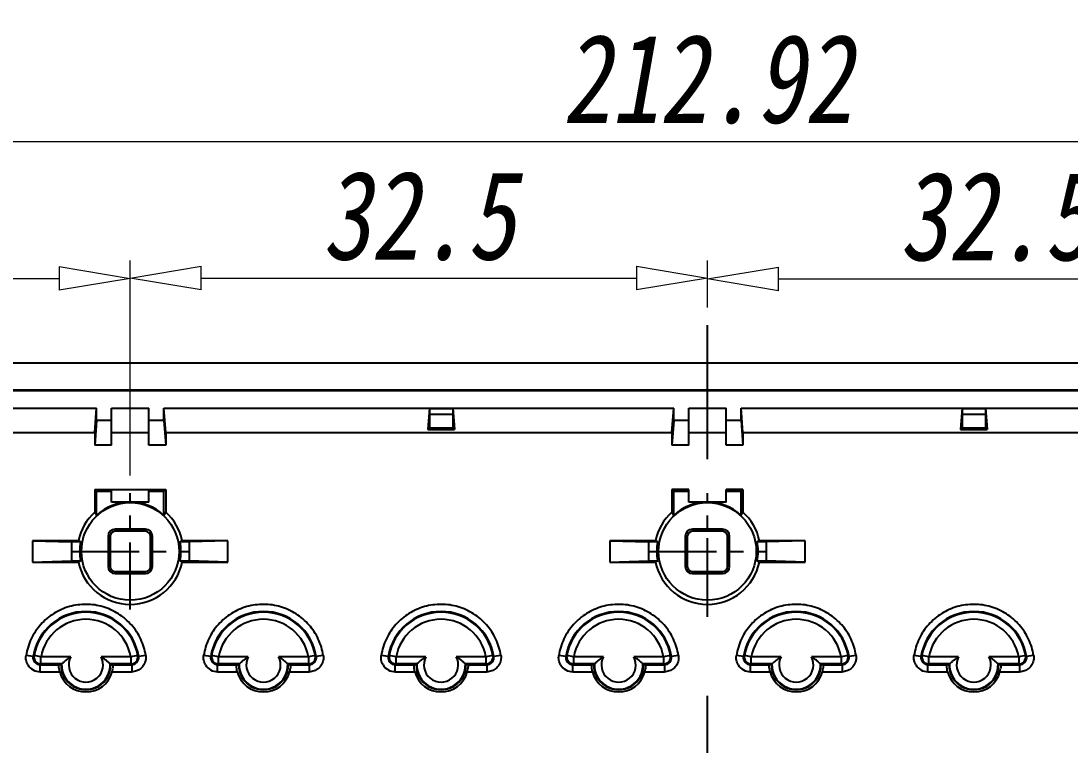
# Model space of a CAD drawing. Header units: millimetres. Extents: x 2151 to 2806, y 681 to 1136.
# Drawn here: x 2571.8 to 2630.9, y 920.1 to 960.9 of the extents above; entities that cross this region are included whole.
import ezdxf

# ---------------------------------------------------------------- set-up
doc = ezdxf.new("R2010")
doc.units = ezdxf.units.MM
doc.linetypes.add('CENTER', pattern=[50.8, 31.75, -6.35, 6.35, -6.35])
doc.layers.add('dim', color=82, linetype='Continuous', lineweight=9)
doc.styles.add('wuwei', font='SimSun.ttf', dxfattribs={"width": 0.8, "oblique": 10})
doc.dimstyles.new('wuwei', dxfattribs={"dimscale": 2, "dimtxt": 2.5, "dimasz": 1.5, "dimexe": 0.3, "dimexo": 0.3, "dimgap": 0.5, "dimtad": 1, "dimdsep": 46, "dimtxsty": 'wuwei', "dimblk": 'CLOSEDBLANK', "dimcen": 0, "dimclrd": 42, "dimclre": 40, "dimclrt": 74, "dimazin": 2, "dimtfac": 1, "dimtofl": 0, "dimtmove": 0, "dimatfit": 3, "dimfxl": 1, "dimlwd": 5, "dimlwe": 5, "dimarcsym": 0})

# ---------------------------------------------------------------- blocks, each defined once
blk = doc.blocks.new('_ClosedBlank')
at = {"color": 0, "linetype": 'ByBlock', "lineweight": -2}
for p, q in [((-1, 0.167), (0, 0)), ((-1, 0.167), (-1, -0.167)), ((0, 0), (-1, -0.167))]:
    blk.add_line(p, q, dxfattribs=at)
blk = doc.blocks.new('*D3')
at = {"layer": 'Defpoints', "color": 0}
for p in [(2716.921, 954.081), (2504.004, 929.56), (2716.921, 929.56)]:
    blk.add_point(p, dxfattribs=at)
at = {"layer": 'dim', "color": 40, "lineweight": 5}
for p, q in [((2504.004, 930.559), (2504.004, 955.08)), ((2716.921, 930.559), (2716.921, 955.08))]:
    blk.add_line(p, q, dxfattribs=at)
at = {"layer": 'dim', "color": 42, "lineweight": 5}
blk.add_line((2508.004, 954.081), (2712.921, 954.081), dxfattribs=at)
at = {"layer": 'dim', "color": 42, "lineweight": 5, "xscale": 4, "yscale": 4, "zscale": 4, "rotation": 180}
blk.add_blockref('_ClosedBlank', (2504.004, 954.081), dxfattribs=at)
at = {"layer": 'dim', "color": 42, "lineweight": 5, "xscale": 4, "yscale": 4, "zscale": 4}
blk.add_blockref('_ClosedBlank', (2716.921, 954.081), dxfattribs=at)
at = {"layer": 'dim', "color": 74, "insert": (2610.463, 957.58), "char_height": 5, "attachment_point": 5, "style": 'wuwei'}
blk.add_mtext('212.92', dxfattribs=at)
blk = doc.blocks.new('*D5')
at = {"layer": 'Defpoints', "color": 0}
for p in [(2577.963, 946.366), (2577.963, 934.468), (2512.463, 933.878)]:
    blk.add_point(p, dxfattribs=at)
at = {"layer": 'dim', "color": 40, "lineweight": 5}
for p, q in [((2512.463, 934.877), (2512.463, 947.366)), ((2577.963, 935.468), (2577.963, 947.366))]:
    blk.add_line(p, q, dxfattribs=at)
at = {"layer": 'dim', "color": 42, "lineweight": 5}
blk.add_line((2516.463, 946.366), (2573.963, 946.366), dxfattribs=at)
at = {"layer": 'dim', "color": 42, "lineweight": 5, "xscale": 4, "yscale": 4, "zscale": 4, "rotation": 180}
blk.add_blockref('_ClosedBlank', (2512.463, 946.366), dxfattribs=at)
at = {"layer": 'dim', "color": 42, "lineweight": 5, "xscale": 4, "yscale": 4, "zscale": 4}
blk.add_blockref('_ClosedBlank', (2577.963, 946.366), dxfattribs=at)
at = {"layer": 'dim', "color": 74, "insert": (2545.213, 949.866), "char_height": 5, "attachment_point": 5, "style": 'wuwei'}
blk.add_mtext('65.5', dxfattribs=at)
blk = doc.blocks.new('*D6')
at = {"layer": 'Defpoints', "color": 0}
for p in [(2610.463, 946.38), (2610.463, 943.723), (2577.963, 934.273)]:
    blk.add_point(p, dxfattribs=at)
at = {"layer": 'dim', "color": 40, "lineweight": 5}
for p, q in [((2577.963, 935.272), (2577.963, 947.38)), ((2610.463, 944.723), (2610.463, 947.38))]:
    blk.add_line(p, q, dxfattribs=at)
at = {"layer": 'dim', "color": 42, "lineweight": 5}
blk.add_line((2581.963, 946.38), (2606.463, 946.38), dxfattribs=at)
at = {"layer": 'dim', "color": 42, "lineweight": 5, "xscale": 4, "yscale": 4, "zscale": 4, "rotation": 180}
blk.add_blockref('_ClosedBlank', (2577.963, 946.38), dxfattribs=at)
at = {"layer": 'dim', "color": 42, "lineweight": 5, "xscale": 4, "yscale": 4, "zscale": 4}
blk.add_blockref('_ClosedBlank', (2610.463, 946.38), dxfattribs=at)
at = {"layer": 'dim', "color": 74, "insert": (2594.213, 949.88), "char_height": 5, "attachment_point": 5, "style": 'wuwei'}
blk.add_mtext('32.5', dxfattribs=at)
blk = doc.blocks.new('*D7')
at = {"layer": 'Defpoints', "color": 0}
for p in [(2642.963, 946.338), (2610.463, 943.723), (2642.963, 934.468)]:
    blk.add_point(p, dxfattribs=at)
at = {"layer": 'dim', "color": 40, "lineweight": 5}
for p, q in [((2610.463, 944.723), (2610.463, 947.338)), ((2642.963, 935.468), (2642.963, 947.338))]:
    blk.add_line(p, q, dxfattribs=at)
at = {"layer": 'dim', "color": 42, "lineweight": 5}
blk.add_line((2614.463, 946.338), (2638.963, 946.338), dxfattribs=at)
at = {"layer": 'dim', "color": 42, "lineweight": 5, "xscale": 4, "yscale": 4, "zscale": 4, "rotation": 180}
blk.add_blockref('_ClosedBlank', (2610.463, 946.338), dxfattribs=at)
at = {"layer": 'dim', "color": 42, "lineweight": 5, "xscale": 4, "yscale": 4, "zscale": 4}
blk.add_blockref('_ClosedBlank', (2642.963, 946.338), dxfattribs=at)
at = {"layer": 'dim', "color": 74, "insert": (2626.713, 949.838), "char_height": 5, "attachment_point": 5, "style": 'wuwei'}
blk.add_mtext('32.5', dxfattribs=at)

msp = doc.modelspace()

# ---------------------------------------------------------------- linework, layer by layer
at = {"color": 1, "linetype": 'CENTER', "ltscale": 0.7}
msp.add_line((2610.463, 793.947), (2610.463, 943.723), dxfattribs=at)
at = {"color": 7, "linetype": 'Continuous'}
for p, q in [((2668.888, 941.596), (2513.455, 941.596)), ((2513.458, 940.094), (2666.463, 940.094)), ((2513.458, 940.054), (2666.423, 940.054)), ((2513.499, 939.054), (2576.066, 939.054)), ((2575.963, 937.68), (2576.066, 939.054)), ((2576.066, 938.354), (2576.066, 939.054)), ((2576.913, 936.98), (2576.913, 939.054)), ((2576.913, 939.054), (2579.013, 939.054)), ((2579.013, 936.98), (2579.013, 939.054)), ((2579.963, 937.68), (2579.86, 939.054)), ((2579.86, 938.354), (2579.86, 939.054)), ((2579.86, 939.054), (2608.566, 939.054)), ((2594.803, 939.054), (2594.713, 937.854)), ((2594.805, 939.01), (2594.803, 939.054)), ((2594.805, 939.01), (2594.806, 937.947)), ((2596.12, 939.01), (2594.805, 939.01)), ((2596.12, 938.694), (2594.806, 938.694)), ((2596.12, 939.01), (2596.123, 939.054)), ((2596.12, 939.01), (2596.12, 937.947)), ((2596.123, 939.054), (2596.213, 937.854)), ((2608.463, 937.68), (2608.566, 939.054)), ((2608.566, 938.354), (2608.566, 939.054)), ((2609.413, 936.98), (2609.413, 939.054)), ((2609.413, 939.054), (2611.513, 939.054)), ((2611.513, 936.98), (2611.513, 939.054)), ((2612.463, 937.68), (2612.36, 939.054)), ((2612.36, 938.354), (2612.36, 939.054)), ((2612.36, 939.054), (2641.066, 939.054)), ((2624.803, 939.054), (2624.713, 937.854)), ((2624.805, 939.01), (2624.803, 939.054)), ((2624.805, 939.01), (2624.806, 937.947)), ((2626.12, 939.01), (2624.805, 939.01)), ((2626.12, 938.694), (2624.806, 938.694)), ((2626.12, 939.01), (2626.123, 939.054)), ((2626.12, 939.01), (2626.12, 937.947)), ((2626.123, 939.054), (2626.213, 937.854)), ((2576.066, 938.354), (2575.963, 936.98)), ((2576.913, 938.354), (2576.066, 938.354)), ((2579.86, 938.354), (2579.013, 938.354)), ((2579.86, 938.354), (2579.963, 936.98)), ((2608.566, 938.354), (2608.463, 936.98)), ((2609.413, 938.354), (2608.566, 938.354)), ((2612.36, 938.354), (2611.513, 938.354)), ((2612.36, 938.354), (2612.463, 936.98)), ((2514.873, 937.68), (2575.963, 937.68)), ((2575.963, 937.68), (2575.963, 936.98)), ((2576.913, 937.68), (2579.013, 937.68)), ((2579.963, 937.68), (2579.963, 936.98)), ((2579.963, 937.68), (2608.463, 937.68)), ((2594.806, 937.947), (2594.713, 937.854)), ((2594.713, 937.854), (2596.213, 937.854)), ((2594.806, 937.947), (2596.12, 937.947)), ((2596.12, 937.947), (2596.213, 937.854)), ((2608.463, 937.68), (2608.463, 936.98)), ((2609.413, 937.68), (2611.513, 937.68)), ((2612.463, 937.68), (2612.463, 936.98)), ((2612.463, 937.68), (2640.963, 937.68)), ((2624.806, 937.947), (2624.713, 937.854)), ((2624.713, 937.854), (2626.213, 937.854)), ((2624.806, 937.947), (2626.12, 937.947)), ((2626.12, 937.947), (2626.213, 937.854)), ((2576.913, 936.98), (2575.963, 936.98)), ((2579.963, 936.98), (2579.013, 936.98)), ((2609.413, 936.98), (2608.463, 936.98)), ((2612.463, 936.98), (2611.513, 936.98)), ((2575.963, 934.468), (2575.963, 933.205)), ((2576.066, 934.365), (2575.963, 934.468)), ((2575.963, 934.468), (2579.963, 934.468)), ((2576.066, 933.02), (2576.066, 934.365)), ((2576.913, 934.365), (2576.066, 934.365)), ((2576.913, 933.768), (2576.913, 934.468)), ((2579.013, 933.768), (2579.013, 934.468)), ((2579.86, 934.365), (2579.013, 934.365)), ((2579.86, 934.365), (2579.963, 934.468)), ((2579.86, 933.02), (2579.86, 934.365)), ((2579.963, 934.468), (2579.963, 933.205)), ((2608.463, 934.468), (2608.463, 933.205)), ((2608.566, 934.365), (2608.463, 934.468)), ((2609.413, 934.468), (2608.463, 934.468)), ((2608.566, 933.02), (2608.566, 934.365)), ((2609.413, 934.365), (2608.566, 934.365)), ((2609.413, 933.768), (2609.413, 934.468)), ((2611.513, 933.768), (2611.513, 934.468)), ((2612.463, 934.468), (2611.513, 934.468)), ((2612.36, 934.365), (2611.513, 934.365)), ((2612.36, 934.365), (2612.463, 934.468)), ((2612.36, 933.02), (2612.36, 934.365)), ((2612.463, 934.468), (2612.463, 933.205)), ((2579.013, 933.768), (2576.913, 933.768)), ((2611.513, 933.768), (2609.413, 933.768)), ((2575.963, 933.205), (2576.066, 933.02)), ((2579.86, 933.02), (2579.963, 933.205)), ((2608.463, 933.205), (2608.566, 933.02)), ((2612.36, 933.02), (2612.463, 933.205)), ((2577.113, 932.241), (2577.113, 932.123)), ((2578.813, 932.241), (2577.113, 932.241)), ((2578.813, 932.241), (2578.813, 932.123)), ((2609.613, 932.241), (2609.613, 932.123)), ((2611.313, 932.241), (2609.613, 932.241)), ((2611.313, 932.241), (2611.313, 932.123)), ((2576.713, 931.841), (2576.713, 930.141)), ((2576.713, 931.841), (2576.831, 931.841)), ((2576.831, 931.841), (2576.831, 930.141)), ((2578.813, 932.123), (2577.113, 932.123)), ((2579.095, 930.141), (2579.095, 931.841)), ((2579.213, 931.841), (2579.095, 931.841)), ((2579.213, 930.141), (2579.213, 931.841)), ((2609.213, 931.841), (2609.213, 930.141)), ((2609.213, 931.841), (2609.331, 931.841)), ((2609.331, 931.841), (2609.331, 930.141)), ((2611.313, 932.123), (2609.613, 932.123)), ((2611.595, 930.141), (2611.595, 931.841)), ((2611.713, 931.841), (2611.595, 931.841)), ((2611.713, 930.141), (2611.713, 931.841)), ((2572.463, 931.591), (2572.463, 930.391)), ((2575.04, 931.591), (2572.463, 931.591)), ((2572.463, 931.591), (2574.65, 931.525)), ((2574.65, 931.525), (2574.65, 930.456)), ((2575.161, 931.525), (2574.65, 931.525)), ((2581.275, 931.525), (2580.765, 931.525)), ((2583.463, 931.591), (2580.885, 931.591)), ((2583.463, 931.591), (2581.275, 931.525)), ((2581.275, 931.525), (2581.275, 930.456)), ((2583.463, 930.391), (2583.463, 931.591)), ((2604.963, 931.591), (2604.963, 930.391)), ((2607.54, 931.591), (2604.963, 931.591)), ((2604.963, 931.591), (2607.15, 931.525)), ((2607.15, 931.525), (2607.15, 930.456)), ((2607.661, 931.525), (2607.15, 931.525)), ((2613.775, 931.525), (2613.265, 931.525)), ((2615.963, 931.591), (2613.385, 931.591)), ((2615.963, 931.591), (2613.775, 931.525)), ((2613.775, 931.525), (2613.775, 930.456)), ((2615.963, 930.391), (2615.963, 931.591)), ((2572.463, 930.391), (2574.65, 930.456)), ((2574.65, 930.456), (2575.161, 930.456)), ((2580.765, 930.456), (2581.275, 930.456)), ((2583.463, 930.391), (2581.275, 930.456)), ((2604.963, 930.391), (2607.15, 930.456)), ((2607.15, 930.456), (2607.661, 930.456)), ((2613.265, 930.456), (2613.775, 930.456)), ((2615.963, 930.391), (2613.775, 930.456)), ((2572.463, 930.391), (2575.04, 930.391)), ((2576.713, 930.141), (2576.831, 930.141)), ((2577.113, 929.741), (2577.113, 929.859)), ((2577.113, 929.859), (2578.813, 929.859)), ((2578.813, 929.741), (2578.813, 929.859)), ((2579.213, 930.141), (2579.095, 930.141)), ((2580.885, 930.391), (2583.463, 930.391)), ((2604.963, 930.391), (2607.54, 930.391)), ((2609.213, 930.141), (2609.331, 930.141)), ((2609.613, 929.741), (2609.613, 929.859)), ((2609.613, 929.859), (2611.313, 929.859)), ((2611.313, 929.741), (2611.313, 929.859)), ((2611.713, 930.141), (2611.595, 930.141)), ((2613.385, 930.391), (2615.963, 930.391)), ((2577.113, 929.741), (2578.813, 929.741)), ((2609.613, 929.741), (2611.313, 929.741)), ((2572.489, 925.072), (2572.094, 925.136)), ((2572.934, 925.052), (2572.541, 925.123)), ((2578.385, 925.123), (2577.991, 925.052)), ((2578.831, 925.136), (2578.437, 925.072)), ((2582.489, 925.072), (2582.094, 925.136)), ((2582.934, 925.052), (2582.541, 925.123)), ((2588.385, 925.123), (2587.991, 925.052)), ((2588.831, 925.136), (2588.437, 925.072)), ((2592.489, 925.072), (2592.094, 925.136)), ((2592.934, 925.052), (2592.541, 925.123)), ((2598.385, 925.123), (2597.991, 925.052)), ((2598.831, 925.136), (2598.437, 925.072)), ((2602.489, 925.072), (2602.094, 925.136)), ((2602.934, 925.052), (2602.541, 925.123)), ((2608.385, 925.123), (2607.991, 925.052)), ((2608.831, 925.136), (2608.437, 925.072)), ((2612.489, 925.072), (2612.094, 925.136)), ((2612.934, 925.052), (2612.541, 925.123)), ((2618.385, 925.123), (2617.991, 925.052)), ((2618.831, 925.136), (2618.437, 925.072)), ((2622.489, 925.072), (2622.094, 925.136)), ((2622.934, 925.052), (2622.541, 925.123)), ((2628.385, 925.123), (2627.991, 925.052)), ((2628.831, 925.136), (2628.437, 925.072)), ((2572.883, 924.21), (2572.883, 924.609)), ((2572.883, 924.609), (2573.952, 924.609)), ((2572.934, 924.652), (2572.934, 925.052)), ((2574.608, 925.052), (2572.934, 925.052)), ((2574.096, 924.652), (2572.934, 924.652)), ((2573.963, 924.62), (2574.063, 924.62)), ((2577.99, 925.052), (2576.317, 925.052)), ((2577.991, 924.652), (2576.83, 924.652)), ((2576.862, 924.62), (2576.962, 924.62)), ((2576.974, 924.609), (2578.042, 924.609)), ((2577.991, 925.052), (2577.991, 924.652)), ((2578.042, 924.609), (2578.042, 924.21)), ((2582.883, 924.21), (2582.883, 924.609)), ((2582.883, 924.609), (2583.952, 924.609)), ((2582.934, 924.652), (2582.934, 925.052)), ((2584.608, 925.052), (2582.934, 925.052)), ((2584.096, 924.652), (2582.934, 924.652)), ((2583.963, 924.62), (2584.063, 924.62)), ((2587.99, 925.052), (2586.317, 925.052)), ((2587.991, 924.652), (2586.83, 924.652)), ((2586.862, 924.62), (2586.962, 924.62)), ((2586.974, 924.609), (2588.042, 924.609)), ((2587.991, 925.052), (2587.991, 924.652)), ((2588.042, 924.609), (2588.042, 924.21)), ((2592.883, 924.21), (2592.883, 924.609)), ((2592.883, 924.609), (2593.952, 924.609)), ((2592.934, 924.652), (2592.934, 925.052)), ((2594.608, 925.052), (2592.934, 925.052)), ((2594.096, 924.652), (2592.934, 924.652)), ((2593.963, 924.62), (2594.063, 924.62)), ((2597.99, 925.052), (2596.317, 925.052)), ((2597.991, 924.652), (2596.83, 924.652)), ((2596.862, 924.62), (2596.962, 924.62)), ((2596.974, 924.609), (2598.042, 924.609)), ((2597.991, 925.052), (2597.991, 924.652)), ((2598.042, 924.609), (2598.042, 924.21)), ((2602.883, 924.21), (2602.883, 924.609)), ((2602.883, 924.609), (2603.952, 924.609)), ((2602.934, 924.652), (2602.934, 925.052)), ((2604.608, 925.052), (2602.934, 925.052)), ((2604.096, 924.652), (2602.934, 924.652)), ((2603.963, 924.62), (2604.063, 924.62)), ((2607.99, 925.052), (2606.317, 925.052)), ((2607.991, 924.652), (2606.83, 924.652)), ((2606.862, 924.62), (2606.962, 924.62)), ((2606.974, 924.609), (2608.042, 924.609)), ((2607.991, 925.052), (2607.991, 924.652)), ((2608.042, 924.609), (2608.042, 924.21)), ((2612.883, 924.21), (2612.883, 924.609)), ((2612.883, 924.609), (2613.952, 924.609)), ((2612.934, 924.652), (2612.934, 925.052)), ((2614.608, 925.052), (2612.934, 925.052)), ((2614.096, 924.652), (2612.934, 924.652)), ((2613.963, 924.62), (2614.063, 924.62)), ((2617.99, 925.052), (2616.317, 925.052)), ((2617.991, 924.652), (2616.83, 924.652)), ((2616.862, 924.62), (2616.962, 924.62)), ((2616.974, 924.609), (2618.042, 924.609)), ((2617.991, 925.052), (2617.991, 924.652)), ((2618.042, 924.609), (2618.042, 924.21)), ((2622.883, 924.21), (2622.883, 924.609)), ((2622.883, 924.609), (2623.952, 924.609)), ((2622.934, 924.652), (2622.934, 925.052)), ((2624.608, 925.052), (2622.934, 925.052)), ((2624.096, 924.652), (2622.934, 924.652)), ((2623.963, 924.62), (2624.063, 924.62)), ((2627.99, 925.052), (2626.317, 925.052)), ((2627.991, 924.652), (2626.83, 924.652)), ((2626.862, 924.62), (2626.962, 924.62)), ((2626.974, 924.609), (2628.042, 924.609)), ((2627.991, 925.052), (2627.991, 924.652)), ((2628.042, 924.609), (2628.042, 924.21)), ((2572.883, 924.21), (2573.988, 924.21)), ((2576.937, 924.21), (2578.042, 924.21)), ((2582.883, 924.21), (2583.988, 924.21)), ((2586.937, 924.21), (2588.042, 924.21)), ((2592.883, 924.21), (2593.988, 924.21)), ((2596.937, 924.21), (2598.042, 924.21)), ((2602.883, 924.21), (2603.988, 924.21)), ((2606.937, 924.21), (2608.042, 924.21)), ((2612.883, 924.21), (2613.988, 924.21)), ((2616.937, 924.21), (2618.042, 924.21)), ((2622.883, 924.21), (2623.988, 924.21)), ((2626.937, 924.21), (2628.042, 924.21))]:
    msp.add_line(p, q, dxfattribs=at)
at = {"color": 1, "linetype": 'CENTER', "ltscale": 0.119341}
for p, q in [((2577.963, 927.709), (2577.963, 934.273)), ((2610.463, 927.709), (2610.463, 934.273)), ((2574.681, 930.991), (2581.245, 930.991)), ((2607.181, 930.991), (2613.745, 930.991))]:
    msp.add_line(p, q, dxfattribs=at)
at = {"color": 7, "linetype": 'Continuous'}
for centre in [(2577.963, 930.991), (2610.463, 930.991)]:
    msp.add_circle(centre, 2.75, dxfattribs=at)
for centre, radius, start, end in [((2577.963, 930.991), 2.777, 46.92271, 133.07729), ((2610.463, 930.991), 2.777, 46.92271, 133.07729), ((2577.963, 930.991), 2.984, 132.09389, 168.39846), ((2577.963, 930.991), 2.984, 11.60154, 47.90611), ((2610.463, 930.991), 2.984, 132.09389, 168.39846), ((2610.463, 930.991), 2.984, 11.60154, 47.90611), ((2577.113, 931.841), 0.4, 90, 180), ((2578.813, 931.841), 0.4, 0, 90), ((2609.613, 931.841), 0.4, 90, 180), ((2611.313, 931.841), 0.4, 0, 90), ((2577.113, 931.841), 0.282, 90, 180), ((2578.813, 931.841), 0.282, 0, 90), ((2609.613, 931.841), 0.282, 90, 180), ((2611.313, 931.841), 0.282, 0, 90), ((2607.647, 991.47), 68.181, 241.42937, 241.54459), ((2577.963, 930.991), 2.853, 169.19957, 190.80043), ((2548.692, 990.708), 67.315, 298.45467, 298.57137), ((2577.963, 930.991), 2.853, 349.19957, 10.80043), ((2640.147, 991.47), 68.181, 241.42937, 241.54459), ((2610.463, 930.991), 2.853, 169.19957, 190.80043), ((2581.192, 990.708), 67.315, 298.45467, 298.57137), ((2610.463, 930.991), 2.853, 349.19957, 10.80043), ((2607.234, 871.274), 67.315, 118.45467, 118.57137), ((2548.278, 870.512), 68.181, 61.42937, 61.54459), ((2639.734, 871.274), 67.315, 118.45467, 118.57137), ((2580.778, 870.512), 68.181, 61.42937, 61.54459), ((2577.963, 930.991), 2.984, 191.60154, 348.39846), ((2577.113, 930.141), 0.4, 180, 270), ((2577.113, 930.141), 0.282, 180, 270), ((2578.813, 930.141), 0.4, 270, 0), ((2578.813, 930.141), 0.282, 270, 0), ((2610.463, 930.991), 2.984, 191.60154, 348.39846), ((2609.613, 930.141), 0.4, 180, 270), ((2609.613, 930.141), 0.282, 180, 270), ((2611.313, 930.141), 0.4, 270, 0), ((2611.313, 930.141), 0.282, 270, 0), ((2575.463, 924.596), 3.012, 9.10237, 170.89763), ((2575.463, 924.596), 2.969, 10.22569, 169.77418), ((2585.463, 924.596), 3.012, 9.10237, 170.89763), ((2585.463, 924.596), 2.969, 10.22569, 169.77418), ((2595.463, 924.596), 3.012, 9.10237, 170.89763), ((2595.463, 924.596), 2.969, 10.22569, 169.77418), ((2605.463, 924.596), 3.012, 9.10237, 170.89763), ((2605.463, 924.596), 2.969, 10.22569, 169.77418), ((2615.463, 924.596), 3.012, 9.10237, 170.89763), ((2615.463, 924.596), 2.969, 10.22569, 169.77418), ((2625.463, 924.596), 3.012, 9.10237, 170.89763), ((2625.463, 924.596), 2.969, 10.22569, 169.77418), ((2575.463, 924.596), 2.569, 10.22851, 169.77324), ((2585.463, 924.596), 2.569, 10.22851, 169.77324), ((2595.463, 924.596), 2.569, 10.22851, 169.77324), ((2605.463, 924.596), 2.569, 10.22851, 169.77324), ((2615.463, 924.596), 2.569, 10.22851, 169.77324), ((2625.463, 924.596), 2.569, 10.22851, 169.77324), ((2577.946, 919.504), 7.797, 133.89223, 134.42603), ((2577.99, 925.053), 0.4, 270.10403, 10.12189), ((2573.102, 919.63), 7.621, 45.57064, 46.11672), ((2587.946, 919.504), 7.797, 133.89223, 134.42603), ((2587.99, 925.053), 0.4, 270.10403, 10.12189), ((2583.102, 919.63), 7.621, 45.57064, 46.11672), ((2597.946, 919.504), 7.797, 133.89223, 134.42603), ((2597.99, 925.053), 0.4, 270.10403, 10.12189), ((2593.102, 919.63), 7.621, 45.57064, 46.11672), ((2607.946, 919.504), 7.797, 133.89223, 134.42603), ((2607.99, 925.053), 0.4, 270.10403, 10.12189), ((2603.102, 919.63), 7.621, 45.57064, 46.11672), ((2617.946, 919.504), 7.797, 133.89223, 134.42603), ((2617.99, 925.053), 0.4, 270.10403, 10.12189), ((2613.102, 919.63), 7.621, 45.57064, 46.11672), ((2627.946, 919.504), 7.797, 133.89223, 134.42603), ((2627.99, 925.053), 0.4, 270.10403, 10.12189), ((2623.102, 919.63), 7.621, 45.57064, 46.11672), ((2572.884, 925.01), 0.8, 210.57449, 269.97825), ((2572.882, 925.008), 0.399, 170.87638, 270.15357), ((2575.463, 924.596), 1.4, 178.99954, 1.00046), ((2575.463, 924.596), 1.368, 177.63893, 2.36107), ((2575.463, 924.596), 0.968, 151.89844, 28.10156), ((2573.995, 921.604), 4.232, 45.25541, 45.46668), ((2573.525, 919.31), 6.963, 49.55524, 50.10223), ((2578.043, 925.008), 0.399, 269.85542, 9.24643), ((2582.884, 925.01), 0.8, 210.57449, 269.97824), ((2582.882, 925.008), 0.399, 170.87638, 270.15357), ((2585.463, 924.596), 1.4, 178.99954, 1.00046), ((2585.463, 924.596), 1.368, 177.63893, 2.36107), ((2585.463, 924.596), 0.968, 151.89844, 28.10156), ((2583.995, 921.604), 4.232, 45.25541, 45.46668), ((2583.525, 919.31), 6.963, 49.55524, 50.10223), ((2588.043, 925.008), 0.399, 269.85542, 9.24643), ((2592.884, 925.01), 0.8, 210.57449, 269.97824), ((2592.882, 925.008), 0.399, 170.87638, 270.15357), ((2595.463, 924.596), 1.4, 178.99954, 1.00046), ((2595.463, 924.596), 1.368, 177.63893, 2.36107), ((2595.463, 924.596), 0.968, 151.89844, 28.10156), ((2593.995, 921.604), 4.232, 45.25541, 45.46668), ((2593.525, 919.31), 6.963, 49.55524, 50.10223), ((2598.043, 925.008), 0.399, 269.85542, 9.24643), ((2602.884, 925.01), 0.8, 210.57449, 269.97824), ((2602.882, 925.008), 0.399, 170.87638, 270.15357), ((2605.463, 924.596), 1.4, 178.99954, 1.00046), ((2605.463, 924.596), 1.368, 177.63893, 2.36107), ((2605.463, 924.596), 0.968, 151.89844, 28.10156), ((2603.995, 921.604), 4.232, 45.25541, 45.46668), ((2603.525, 919.31), 6.963, 49.55524, 50.10223), ((2608.043, 925.008), 0.399, 269.85542, 9.24643), ((2612.884, 925.01), 0.8, 210.57449, 269.97823), ((2612.882, 925.008), 0.399, 170.87638, 270.15357), ((2615.463, 924.596), 1.4, 178.99954, 1.00046), ((2615.463, 924.596), 1.368, 177.63893, 2.36107), ((2615.463, 924.596), 0.968, 151.89844, 28.10156), ((2613.995, 921.604), 4.232, 45.25541, 45.46668), ((2613.525, 919.31), 6.963, 49.55524, 50.10223), ((2618.043, 925.008), 0.399, 269.85542, 9.24643), ((2622.884, 925.01), 0.8, 210.5745, 269.97823), ((2622.882, 925.008), 0.399, 170.87638, 270.15357), ((2625.463, 924.596), 1.4, 178.99954, 1.00046), ((2625.463, 924.596), 1.368, 177.63893, 2.36107), ((2625.463, 924.596), 0.968, 151.89844, 28.10156), ((2623.995, 921.604), 4.232, 45.25541, 45.46668), ((2623.525, 919.31), 6.963, 49.55524, 50.10223), ((2628.043, 925.008), 0.399, 269.85542, 9.24643), ((2575.463, 924.596), 1.524, 194.67807, 345.32193), ((2575.662, 924.545), 1.319, 345.2528, 352.68797), ((2585.463, 924.596), 1.524, 194.67807, 345.32193), ((2585.662, 924.545), 1.319, 345.2528, 352.68797), ((2595.463, 924.596), 1.524, 194.67807, 345.32193), ((2595.662, 924.545), 1.319, 345.2528, 352.68797), ((2605.463, 924.596), 1.524, 194.67807, 345.32193), ((2605.662, 924.545), 1.319, 345.2528, 352.68797), ((2615.463, 924.596), 1.524, 194.67807, 345.32193), ((2615.662, 924.545), 1.319, 345.2528, 352.68797), ((2625.463, 924.596), 1.524, 194.67807, 345.32193), ((2625.662, 924.545), 1.319, 345.2528, 352.68797)]:
    msp.add_arc(centre, radius, start, end, dxfattribs=at)
for points, start_tangent, end_tangent in [([(2578.831, 925.133), (2578.549, 926.05), (2578.024, 926.85), (2577.297, 927.472), (2576.426, 927.869), (2575.479, 928.007), (2574.531, 927.878), (2573.656, 927.49), (2572.924, 926.875), (2572.385, 926.069), (2572.094, 925.121)], (-0.1582, 0.987407), (-0.1582, -0.987407)), ([(2588.831, 925.133), (2588.549, 926.05), (2588.024, 926.85), (2587.297, 927.472), (2586.426, 927.869), (2585.479, 928.007), (2584.531, 927.878), (2583.656, 927.49), (2582.924, 926.875), (2582.385, 926.069), (2582.094, 925.121)], (-0.1582, 0.987407), (-0.1582, -0.987407)), ([(2598.831, 925.133), (2598.549, 926.05), (2598.024, 926.85), (2597.297, 927.472), (2596.426, 927.869), (2595.479, 928.007), (2594.531, 927.878), (2593.656, 927.49), (2592.924, 926.875), (2592.385, 926.069), (2592.094, 925.121)], (-0.1582, 0.987407), (-0.1582, -0.987407)), ([(2608.831, 925.133), (2608.549, 926.05), (2608.024, 926.85), (2607.297, 927.472), (2606.426, 927.869), (2605.479, 928.007), (2604.531, 927.878), (2603.656, 927.49), (2602.924, 926.875), (2602.385, 926.069), (2602.094, 925.121)], (-0.1582, 0.987407), (-0.1582, -0.987407)), ([(2618.831, 925.133), (2618.549, 926.05), (2618.024, 926.85), (2617.297, 927.472), (2616.426, 927.869), (2615.479, 928.007), (2614.531, 927.878), (2613.656, 927.49), (2612.924, 926.875), (2612.385, 926.069), (2612.094, 925.121)], (-0.1582, 0.987407), (-0.1582, -0.987407)), ([(2628.831, 925.133), (2628.549, 926.05), (2628.024, 926.85), (2627.297, 927.472), (2626.426, 927.869), (2625.479, 928.007), (2624.531, 927.878), (2623.656, 927.49), (2622.924, 926.875), (2622.385, 926.069), (2622.094, 925.121)], (-0.1582, 0.987407), (-0.1582, -0.987407)), ([(2572.195, 924.603), (2572.098, 924.86), (2572.094, 925.121)], (-0.508458, 0.861087), (0.158023, 0.987435)), ([(2572.541, 925.123), (2572.567, 924.895), (2572.628, 924.796)], (-0.179302, -0.983794), (0.641293, -0.767296)), ([(2578.831, 925.133), (2578.827, 924.86), (2578.731, 924.603), (2578.551, 924.393), (2578.313, 924.257), (2578.042, 924.21)], (0.158024, -0.987435), (-1, -0.000075)), ([(2582.195, 924.603), (2582.098, 924.86), (2582.094, 925.121)], (-0.508458, 0.861087), (0.158023, 0.987435)), ([(2582.541, 925.123), (2582.567, 924.895), (2582.628, 924.796)], (-0.179302, -0.983794), (0.641293, -0.767296)), ([(2588.831, 925.133), (2588.827, 924.86), (2588.731, 924.603), (2588.551, 924.393), (2588.313, 924.257), (2588.042, 924.21)], (0.158024, -0.987435), (-1, -0.000075)), ([(2592.195, 924.603), (2592.098, 924.86), (2592.094, 925.121)], (-0.508458, 0.861087), (0.158023, 0.987435)), ([(2592.541, 925.123), (2592.567, 924.895), (2592.628, 924.796)], (-0.179302, -0.983794), (0.641293, -0.767296)), ([(2598.831, 925.133), (2598.827, 924.86), (2598.731, 924.603), (2598.551, 924.393), (2598.313, 924.257), (2598.042, 924.21)], (0.158024, -0.987435), (-1, -0.000075)), ([(2602.195, 924.603), (2602.098, 924.86), (2602.094, 925.121)], (-0.508458, 0.861087), (0.158023, 0.987435)), ([(2602.541, 925.123), (2602.567, 924.895), (2602.628, 924.796)], (-0.179302, -0.983794), (0.641293, -0.767296)), ([(2608.831, 925.133), (2608.827, 924.86), (2608.731, 924.603), (2608.551, 924.393), (2608.313, 924.257), (2608.042, 924.21)], (0.158024, -0.987435), (-1, -0.000075)), ([(2612.195, 924.603), (2612.098, 924.86), (2612.094, 925.121)], (-0.508458, 0.861087), (0.158023, 0.987435)), ([(2612.541, 925.123), (2612.567, 924.895), (2612.628, 924.796)], (-0.179302, -0.983794), (0.641293, -0.767296)), ([(2618.831, 925.133), (2618.827, 924.86), (2618.731, 924.603), (2618.551, 924.393), (2618.313, 924.257), (2618.042, 924.21)], (0.158024, -0.987435), (-1, -0.000075)), ([(2622.195, 924.603), (2622.098, 924.86), (2622.094, 925.121)], (-0.508458, 0.861087), (0.158023, 0.987435)), ([(2622.541, 925.123), (2622.567, 924.895), (2622.628, 924.796)], (-0.179302, -0.983794), (0.641293, -0.767296)), ([(2628.831, 925.133), (2628.827, 924.86), (2628.731, 924.603), (2628.551, 924.393), (2628.313, 924.257), (2628.042, 924.21)], (0.158024, -0.987435), (-1, -0.000075)), ([(2572.628, 924.796), (2572.714, 924.719), (2572.934, 924.652)], (0.641293, -0.767296), (0.999989, -0.004602)), ([(2573.988, 924.21), (2573.955, 924.377), (2573.945, 924.515), (2573.949, 924.596)], (-0.253388, 0.967365), (0.12877, 0.991674)), ([(2573.949, 924.596), (2573.952, 924.609)], (0.12877, 0.991674), (0.710254, 0.703945)), ([(2574.096, 924.652), (2574.161, 924.713), (2574.29, 924.826), (2574.446, 924.945), (2574.608, 925.052)], (0.721525, 0.692388), (0.857623, 0.514278)), ([(2576.83, 924.652), (2576.764, 924.713), (2576.635, 924.826), (2576.479, 924.945), (2576.317, 925.052)], (-0.721525, 0.692388), (-0.857623, 0.514278)), ([(2576.977, 924.596), (2576.98, 924.515), (2576.97, 924.377)], (0.12877, -0.991674), (-0.125954, -0.992036)), ([(2582.628, 924.796), (2582.714, 924.719), (2582.934, 924.652)], (0.641293, -0.767296), (0.999989, -0.004602)), ([(2583.988, 924.21), (2583.955, 924.377), (2583.945, 924.515), (2583.949, 924.596)], (-0.253388, 0.967365), (0.12877, 0.991674)), ([(2583.949, 924.596), (2583.952, 924.609)], (0.12877, 0.991674), (0.710254, 0.703945)), ([(2584.096, 924.652), (2584.161, 924.713), (2584.29, 924.826), (2584.446, 924.945), (2584.608, 925.052)], (0.721525, 0.692388), (0.857623, 0.514278)), ([(2586.83, 924.652), (2586.764, 924.713), (2586.635, 924.826), (2586.479, 924.945), (2586.317, 925.052)], (-0.721525, 0.692388), (-0.857623, 0.514278)), ([(2586.977, 924.596), (2586.98, 924.515), (2586.97, 924.377)], (0.12877, -0.991674), (-0.125954, -0.992036)), ([(2592.628, 924.796), (2592.714, 924.719), (2592.934, 924.652)], (0.641293, -0.767296), (0.999989, -0.004602)), ([(2593.988, 924.21), (2593.955, 924.377), (2593.945, 924.515), (2593.949, 924.596)], (-0.253388, 0.967365), (0.12877, 0.991674)), ([(2593.949, 924.596), (2593.952, 924.609)], (0.12877, 0.991674), (0.710254, 0.703945)), ([(2594.096, 924.652), (2594.161, 924.713), (2594.29, 924.826), (2594.446, 924.945), (2594.608, 925.052)], (0.721525, 0.692388), (0.857623, 0.514278)), ([(2596.83, 924.652), (2596.764, 924.713), (2596.635, 924.826), (2596.479, 924.945), (2596.317, 925.052)], (-0.721525, 0.692388), (-0.857623, 0.514278)), ([(2596.977, 924.596), (2596.98, 924.515), (2596.97, 924.377)], (0.12877, -0.991674), (-0.125954, -0.992036)), ([(2602.628, 924.796), (2602.714, 924.719), (2602.934, 924.652)], (0.641293, -0.767296), (0.999989, -0.004602)), ([(2603.988, 924.21), (2603.955, 924.377), (2603.945, 924.515), (2603.949, 924.596)], (-0.253388, 0.967365), (0.12877, 0.991674)), ([(2603.949, 924.596), (2603.952, 924.609)], (0.12877, 0.991674), (0.710254, 0.703945)), ([(2604.096, 924.652), (2604.161, 924.713), (2604.29, 924.826), (2604.446, 924.945), (2604.608, 925.052)], (0.721525, 0.692388), (0.857623, 0.514278)), ([(2606.83, 924.652), (2606.764, 924.713), (2606.635, 924.826), (2606.479, 924.945), (2606.317, 925.052)], (-0.721525, 0.692388), (-0.857623, 0.514278)), ([(2606.977, 924.596), (2606.98, 924.515), (2606.97, 924.377)], (0.12877, -0.991674), (-0.125954, -0.992036)), ([(2612.628, 924.796), (2612.714, 924.719), (2612.934, 924.652)], (0.641293, -0.767296), (0.999989, -0.004602)), ([(2613.988, 924.21), (2613.955, 924.377), (2613.945, 924.515), (2613.949, 924.596)], (-0.253388, 0.967365), (0.12877, 0.991674)), ([(2613.949, 924.596), (2613.952, 924.609)], (0.12877, 0.991674), (0.710254, 0.703945)), ([(2614.096, 924.652), (2614.161, 924.713), (2614.29, 924.826), (2614.446, 924.945), (2614.608, 925.052)], (0.721525, 0.692388), (0.857623, 0.514278)), ([(2616.83, 924.652), (2616.764, 924.713), (2616.635, 924.826), (2616.479, 924.945), (2616.317, 925.052)], (-0.721525, 0.692388), (-0.857623, 0.514278)), ([(2616.977, 924.596), (2616.98, 924.515), (2616.97, 924.377)], (0.12877, -0.991674), (-0.125954, -0.992036)), ([(2622.628, 924.796), (2622.714, 924.719), (2622.934, 924.652)], (0.641293, -0.767296), (0.999989, -0.004602)), ([(2623.988, 924.21), (2623.955, 924.377), (2623.945, 924.515), (2623.949, 924.596)], (-0.253388, 0.967365), (0.12877, 0.991674)), ([(2623.949, 924.596), (2623.952, 924.609)], (0.12877, 0.991674), (0.710254, 0.703945)), ([(2624.096, 924.652), (2624.161, 924.713), (2624.29, 924.826), (2624.446, 924.945), (2624.608, 925.052)], (0.721525, 0.692388), (0.857623, 0.514278)), ([(2626.83, 924.652), (2626.764, 924.713), (2626.635, 924.826), (2626.479, 924.945), (2626.317, 925.052)], (-0.721525, 0.692388), (-0.857623, 0.514278)), ([(2626.977, 924.596), (2626.98, 924.515), (2626.97, 924.377)], (0.12877, -0.991674), (-0.125954, -0.992036))]:
    msp.add_spline(points, degree=3, dxfattribs=dict(at, start_tangent=start_tangent, end_tangent=end_tangent))

# ---------------------------------------------------------------- dimensions: what is measured, and where the dimension line sits
at = {"layer": 'dim', "color": 7}
dim = msp.add_linear_dim(base=(2716.921, 954.081), p1=(2504.004, 929.56), p2=(2716.921, 929.56), dimstyle='wuwei', override={"dimasz": 2, "dimexe": 0.49975, "dimexo": 0.49975, "dimgap": 0.49975}, dxfattribs=at)
dim.commit()
dim.dimension.update_dxf_attribs({"geometry": '*D3', "text_midpoint": (2610.463, 954.081), "dimtype": 160})
for base, p1, p2, picture, middle in [((2577.963, 946.366), (2512.463, 933.878), (2577.963, 934.468), '*D5', (2545.213, 949.866)), ((2610.463, 946.38), (2577.963, 934.273), (2610.463, 943.723), '*D6', (2594.213, 949.88)), ((2642.963, 946.338), (2610.463, 943.723), (2642.963, 934.468), '*D7', (2626.713, 949.838))]:
    dim = msp.add_linear_dim(base=base, p1=p1, p2=p2, dimstyle='wuwei', override={"dimasz": 2, "dimexe": 0.49975, "dimexo": 0.49975, "dimgap": 0.49975}, dxfattribs=at)
    dim.commit()
    dim.dimension.update_dxf_attribs({"geometry": picture, "text_midpoint": middle})

doc.saveas('drawing.dxf')
